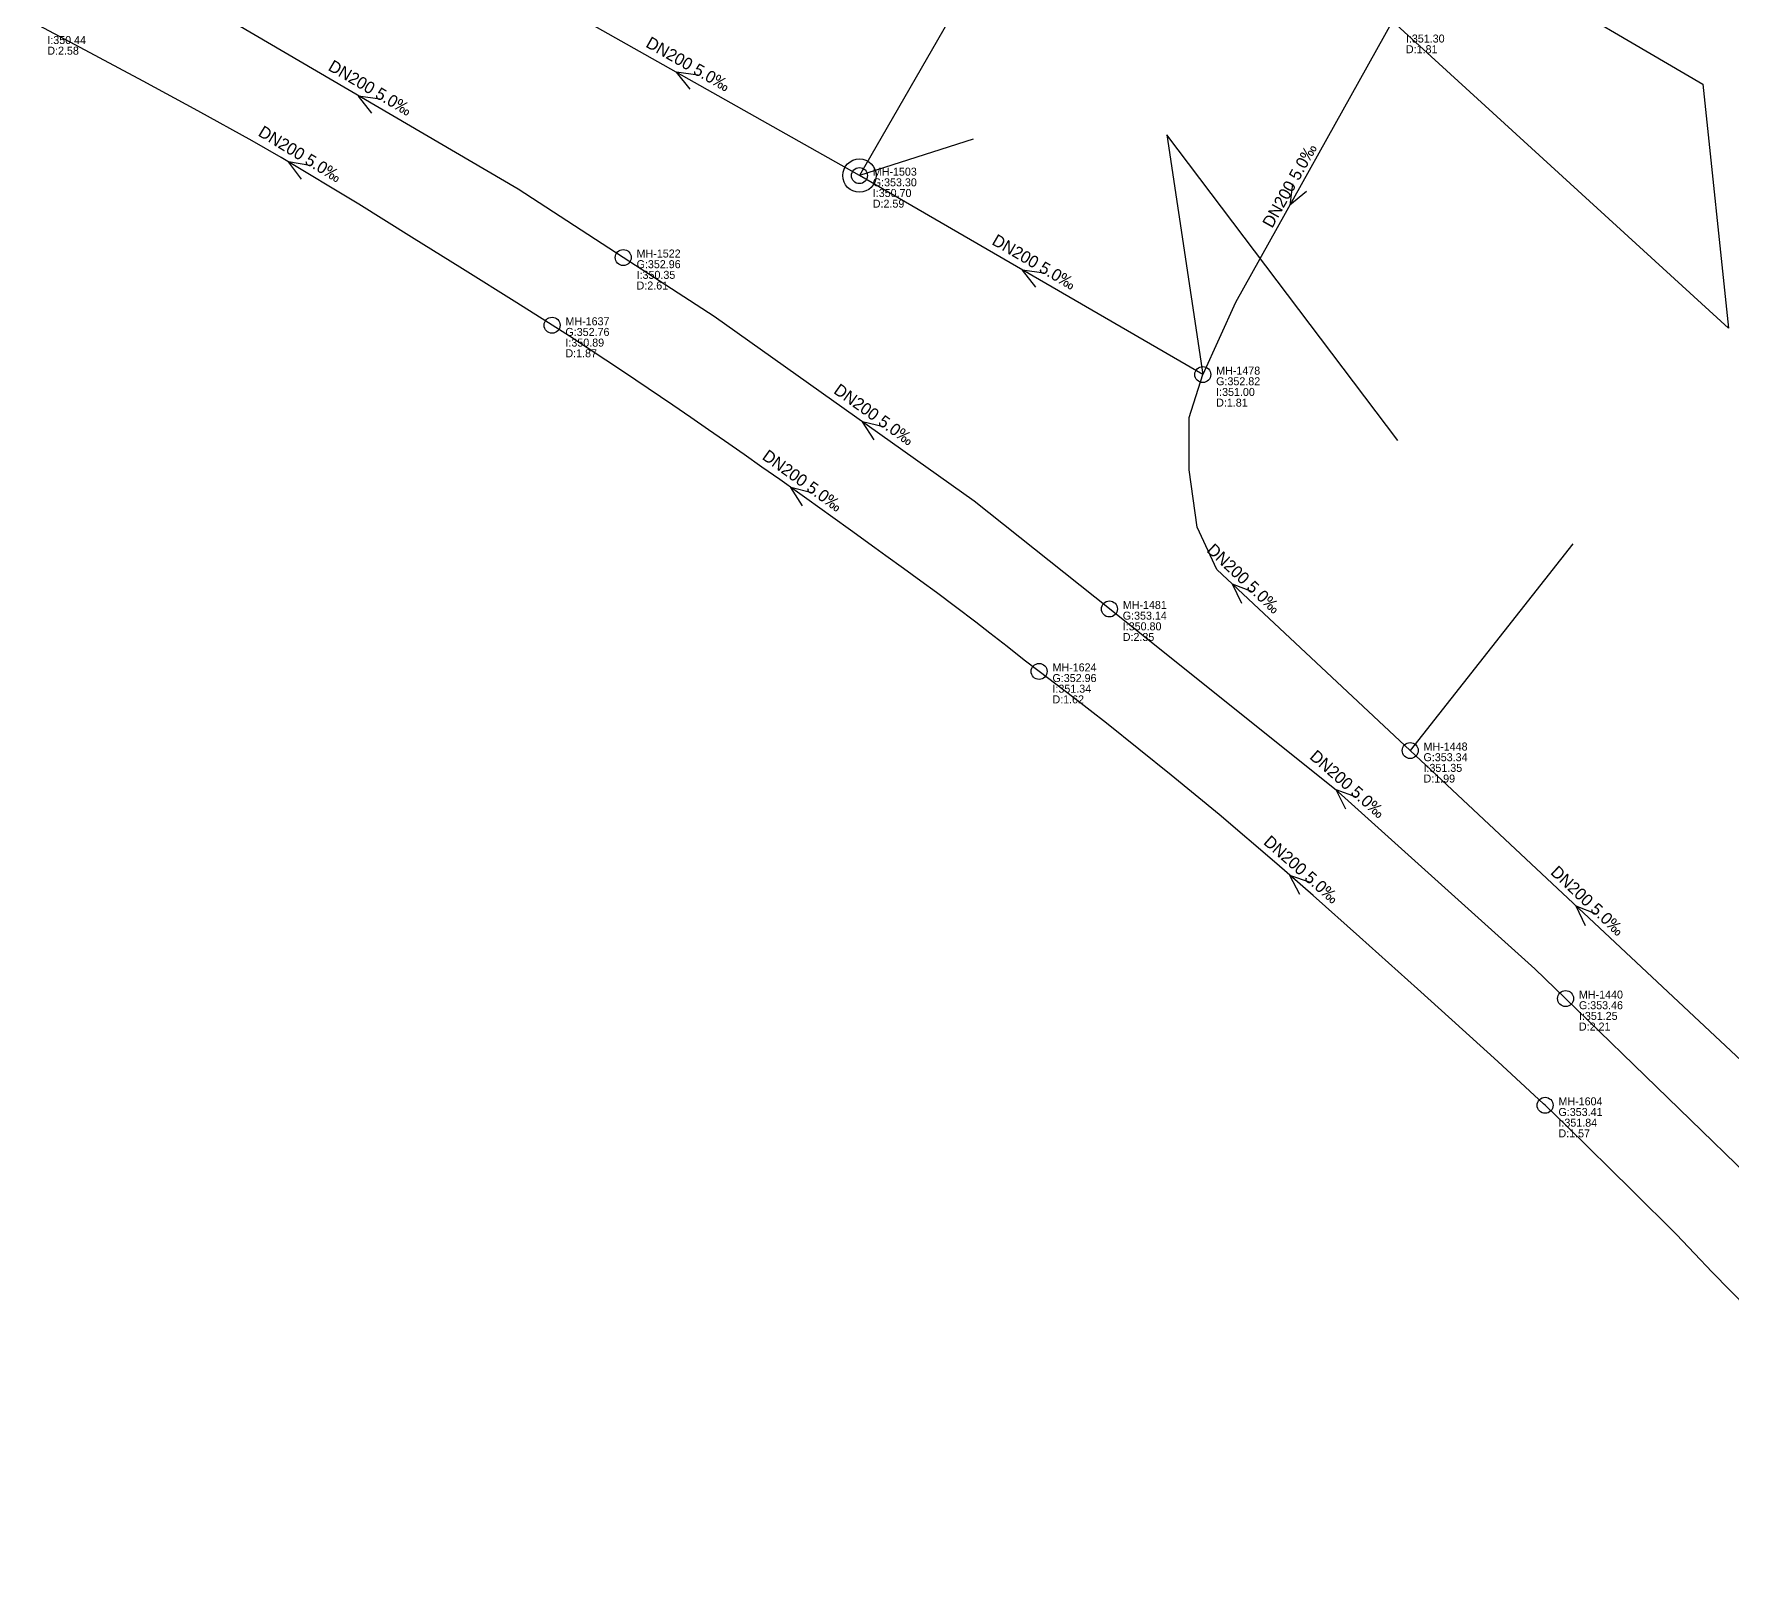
# Model space of a CAD drawing. Header units: metres. Extents: x 449900 to 451990, y 2566732 to 2570847.
# Drawn here: x 450849.9 to 451104.5, y 2567030.3 to 2567263.4 of the extents above; entities that cross this region are included whole.
import ezdxf
from ezdxf.enums import TextEntityAlignment as Align

# ---------------------------------------------------------------- set-up
doc = ezdxf.new("R2010")
doc.units = ezdxf.units.M
for name, color, linetype in [('SEW-DROP', 6, 'Continuous'), ('SEW-LABEL', 2, 'Continuous'), ('SEW-MH', 7, 'Continuous'), ('SEW-MH-LABEL', 8, 'Continuous'), ('SEW-PIPE-DN200', 3, 'Continuous'), ('SEW-RIDER', 8, 'Continuous')]:
    doc.layers.add(name, color=color, linetype=linetype)

msp = doc.modelspace()

# ---------------------------------------------------------------- linework, layer by layer
at = {"layer": 'SEW-DROP'}
msp.add_circle((450973.68, 2567242.11), 2.5, dxfattribs=at)
at = {"layer": 'SEW-LABEL'}
for p, q in [((450948.28, 2567255.09), (450946.26, 2567257.61)), ((450949.46, 2567257.18), (450946.26, 2567257.61)), ((450900.58, 2567251.5), (450898.59, 2567254.05)), ((450901.79, 2567253.57), (450898.59, 2567254.05)), ((450890.03, 2567241.59), (450888.07, 2567244.16)), ((450891.26, 2567243.65), (450888.07, 2567244.16)), ((451038.63, 2567240.89), (451038.21, 2567237.69)), ((451040.72, 2567239.72), (451038.21, 2567237.69)), ((451000.12, 2567225.4), (450998.12, 2567227.94)), ((451001.32, 2567227.48), (450998.12, 2567227.94)), ((450975.88, 2567202.5), (450974.12, 2567205.21)), ((450977.27, 2567204.46), (450974.12, 2567205.21)), ((450965.14, 2567192.59), (450963.4, 2567195.32)), ((450966.54, 2567194.55), (450963.4, 2567195.32)), ((451030.99, 2567177.93), (451029.62, 2567180.86)), ((451032.63, 2567179.68), (451029.62, 2567180.86)), ((451046.61, 2567147.1), (451045.15, 2567149.98)), ((451048.2, 2567148.9), (451045.15, 2567149.98)), ((451039.7, 2567134.29), (451038.23, 2567137.17)), ((451041.28, 2567136.09), (451038.23, 2567137.17)), ((451082.52, 2567129.61), (451081.15, 2567132.54)), ((451084.16, 2567131.36), (451081.15, 2567132.54))]:
    msp.add_line(p, q, dxfattribs=at)
at = {"layer": 'SEW-MH'}
for centre in [(450973.68, 2567242.11), (450938.27, 2567229.83), (450927.6, 2567219.67), (451025.16, 2567212.27), (451011.16, 2567177.12), (451000.62, 2567167.76), (451056.25, 2567155.89), (451079.55, 2567118.69), (451076.48, 2567102.68)]:
    msp.add_circle(centre, 1.2, dxfattribs=at)
at = {"layer": 'SEW-PIPE-DN200'}
for points in [[(451006.69, 2567295.78), (450987.06, 2567265.36), (450973.68, 2567242.11)], [(450938.27, 2567229.83), (450922.49, 2567240.07), (450878.16, 2567266.01), (450860.65, 2567275.31)], [(450973.68, 2567242.11), (450921.45, 2567271.64)], [(451053.61, 2567265.27), (451030.07, 2567223.09), (451025.16, 2567212.27)], [(450927.6, 2567219.67), (450922.33, 2567223.01), (450914.19, 2567228.11), (450906.54, 2567232.9), (450898.64, 2567237.82), (450886.99, 2567244.81), (450882.63, 2567247.32), (450874.5, 2567251.84), (450866.31, 2567256.27), (450856.09, 2567261.73), (450849.92, 2567265.05)], [(451025.16, 2567212.27), (450973.68, 2567242.11)], [(451011.16, 2567177.12), (450990.9, 2567193.3), (450951.91, 2567220.99), (450938.27, 2567229.83)], [(451000.62, 2567167.76), (450998.4, 2567169.46), (450995.82, 2567171.47), (450993.25, 2567173.47), (450991.11, 2567175.12), (450988.09, 2567177.42), (450985.22, 2567179.57), (450982.89, 2567181.29), (450980.26, 2567183.21), (450977.62, 2567185.11), (450975.97, 2567186.3), (450972.33, 2567188.92), (450969.68, 2567190.82), (450965.77, 2567193.62), (450964.37, 2567194.62), (450961.72, 2567196.52), (450959.06, 2567198.41), (450956.41, 2567200.28), (450953.43, 2567202.36), (450951.07, 2567203.99), (450948.38, 2567205.83), (450945.68, 2567207.67), (450938.32, 2567212.7), (450930.19, 2567218.03), (450927.6, 2567219.67)], [(451056.25, 2567155.89), (451027.27, 2567183.06), (451024.31, 2567189.39), (451023.11, 2567197.98), (451023.1, 2567205.85), (451025.16, 2567212.27)], [(451079.55, 2567118.69), (451074.96, 2567123.15), (451045.47, 2567149.71), (451011.16, 2567177.12)], [(451076.48, 2567102.68), (451076.22, 2567102.91), (451069.39, 2567109.24), (451062.49, 2567115.49), (451057.33, 2567120.13), (451048.65, 2567127.94), (451041.7, 2567134.13), (451036.25, 2567138.9), (451027.59, 2567146.28), (451020.41, 2567152.21), (451010.71, 2567159.97), (451005.82, 2567163.78), (451000.62, 2567167.76)], [(451108.25, 2567107.13), (451056.25, 2567155.89)], [(451144.89, 2567051.11), (451134.53, 2567062.99), (451110.22, 2567088.91), (451079.55, 2567118.69)], [(451145.4, 2567030.28), (451141.36, 2567035.11), (451138.73, 2567038.04), (451136.14, 2567040.92), (451134.01, 2567043.27), (451130.94, 2567046.68), (451128.34, 2567049.55), (451125.41, 2567052.79), (451123.15, 2567055.31), (451120.53, 2567058.2), (451117.87, 2567061.08), (451115.89, 2567063.15), (451112.38, 2567066.68), (451109.1, 2567069.94), (451106.91, 2567072.14), (451104.21, 2567074.9), (451101.53, 2567077.67), (451098.86, 2567080.47), (451096.17, 2567083.3), (451089.55, 2567089.92), (451079.7, 2567099.61), (451076.48, 2567102.68)]]:
    msp.add_lwpolyline(points, dxfattribs=at)
at = {"layer": 'SEW-RIDER'}
for points in [[(451043.06, 2567289.26), (451100.11, 2567255.83), (451103.98, 2567219.24), (451053.61, 2567265.27)], [(450990.74, 2567247.58), (450973.68, 2567242.11)], [(451054.4, 2567202.41), (451019.77, 2567248.21), (451025.16, 2567212.27)], [(451080.65, 2567186.88), (451056.25, 2567155.89)]]:
    msp.add_lwpolyline(points, dxfattribs=at)

# ---------------------------------------------------------------- texts
at = {"layer": 'SEW-LABEL'}
for rotation, p in [(330.5139, (450947.56, 2567258.07)), (329.6659, (450899.89, 2567254.5)), (329.0051, (450889.36, 2567244.59)), (60.8433, (451038.95, 2567240.2)), (329.9099, (450999.42, 2567228.39)), (324.6212, (450975.35, 2567205.55)), (324.4223, (450964.62, 2567195.64)), (316.8441, (451030.71, 2567181.03)), (318.7648, (451046.28, 2567150.19)), (318.7825, (451039.36, 2567137.38)), (316.8441, (451082.25, 2567132.71))]:
    msp.add_text('DN200 5.0‰', height=1.8, rotation=rotation, dxfattribs=at).set_placement(p, align=Align.CENTER)
at = {"layer": 'SEW-MH-LABEL'}
for s, p in [('I:350.44', (450851.92, 2567261.85)), ('I:351.30', (451055.61, 2567262.07)), ('D:2.58', (450851.92, 2567260.25)), ('D:1.81', (451055.61, 2567260.47)), ('MH-1503', (450975.68, 2567242.11)), ('G:353.30', (450975.68, 2567240.51)), ('I:350.70', (450975.68, 2567238.91)), ('D:2.59', (450975.68, 2567237.31)), ('G:352.96', (450940.27, 2567228.23)), ('MH-1522', (450940.27, 2567229.83)), ('I:350.35', (450940.27, 2567226.63)), ('D:2.61', (450940.27, 2567225.03)), ('G:352.76', (450929.6, 2567218.07)), ('MH-1637', (450929.6, 2567219.67)), ('I:350.89', (450929.6, 2567216.47)), ('D:1.87', (450929.6, 2567214.87)), ('G:352.82', (451027.16, 2567210.67)), ('MH-1478', (451027.16, 2567212.27)), ('I:351.00', (451027.16, 2567209.07)), ('D:1.81', (451027.16, 2567207.47)), ('G:353.14', (451013.16, 2567175.52)), ('MH-1481', (451013.16, 2567177.12)), ('D:2.35', (451013.16, 2567172.32)), ('I:350.80', (451013.16, 2567173.92)), ('MH-1624', (451002.62, 2567167.76)), ('G:352.96', (451002.62, 2567166.16)), ('D:1.62', (451002.62, 2567162.96)), ('I:351.34', (451002.62, 2567164.56)), ('MH-1448', (451058.25, 2567155.89)), ('G:353.34', (451058.25, 2567154.29)), ('I:351.35', (451058.25, 2567152.69)), ('D:1.99', (451058.25, 2567151.09)), ('G:353.46', (451081.55, 2567117.09)), ('MH-1440', (451081.55, 2567118.69)), ('D:2.21', (451081.55, 2567113.89)), ('I:351.25', (451081.55, 2567115.49)), ('G:353.41', (451078.48, 2567101.08)), ('MH-1604', (451078.48, 2567102.68)), ('I:351.84', (451078.48, 2567099.48)), ('D:1.57', (451078.48, 2567097.88))]:
    msp.add_text(s, height=1.2, dxfattribs=at).set_placement(p)

doc.saveas('drawing.dxf')
